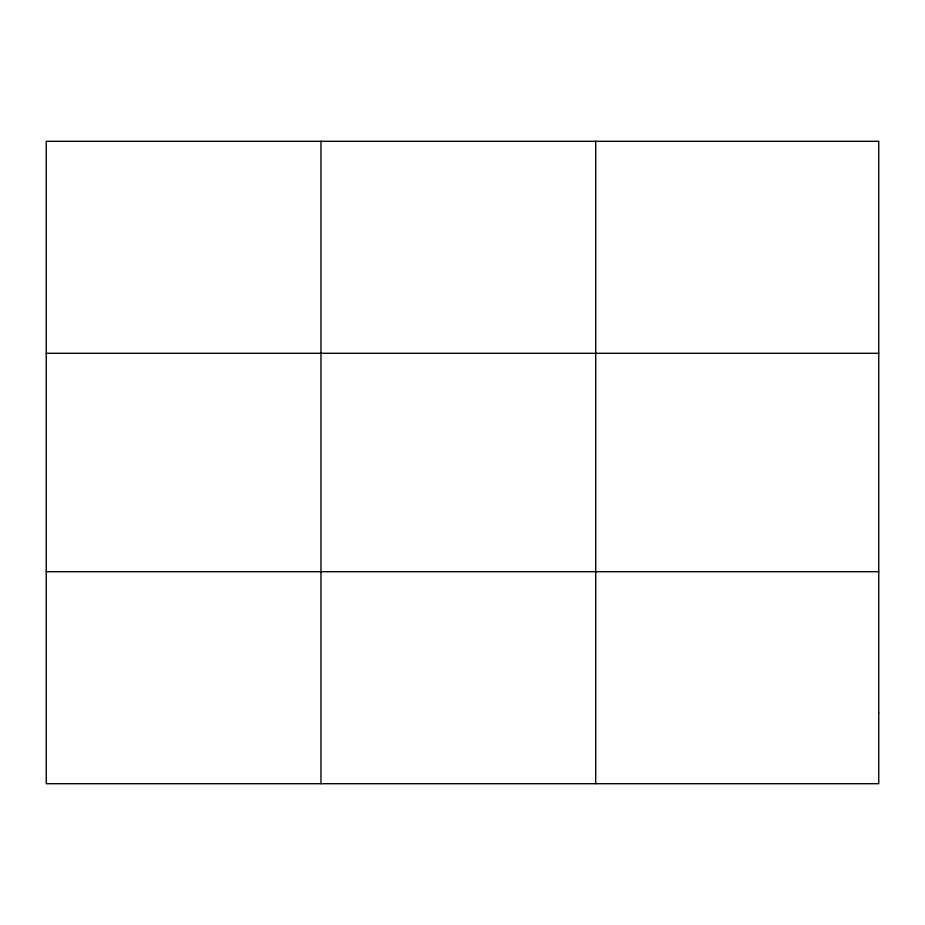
<?xml version="1.0" encoding="UTF-8"?>
<svg xmlns="http://www.w3.org/2000/svg" width="925" height="925" viewBox="0 0 925 925"><rect width="100%" height="100%" fill="white"/><g stroke="black" fill="none" stroke-linecap="round" stroke-linejoin="round"><path stroke-width="1.39" d="M320.975 783.695L320.975 141.305M595.7 783.695L595.7 141.305M46.25 353.292L878.75 353.292M46.25 571.708L878.75 571.708M878.75 713.036L878.75 783.695L46.25 783.695L46.25 141.305L878.75 141.305L878.75 713.036"/></g></svg>
